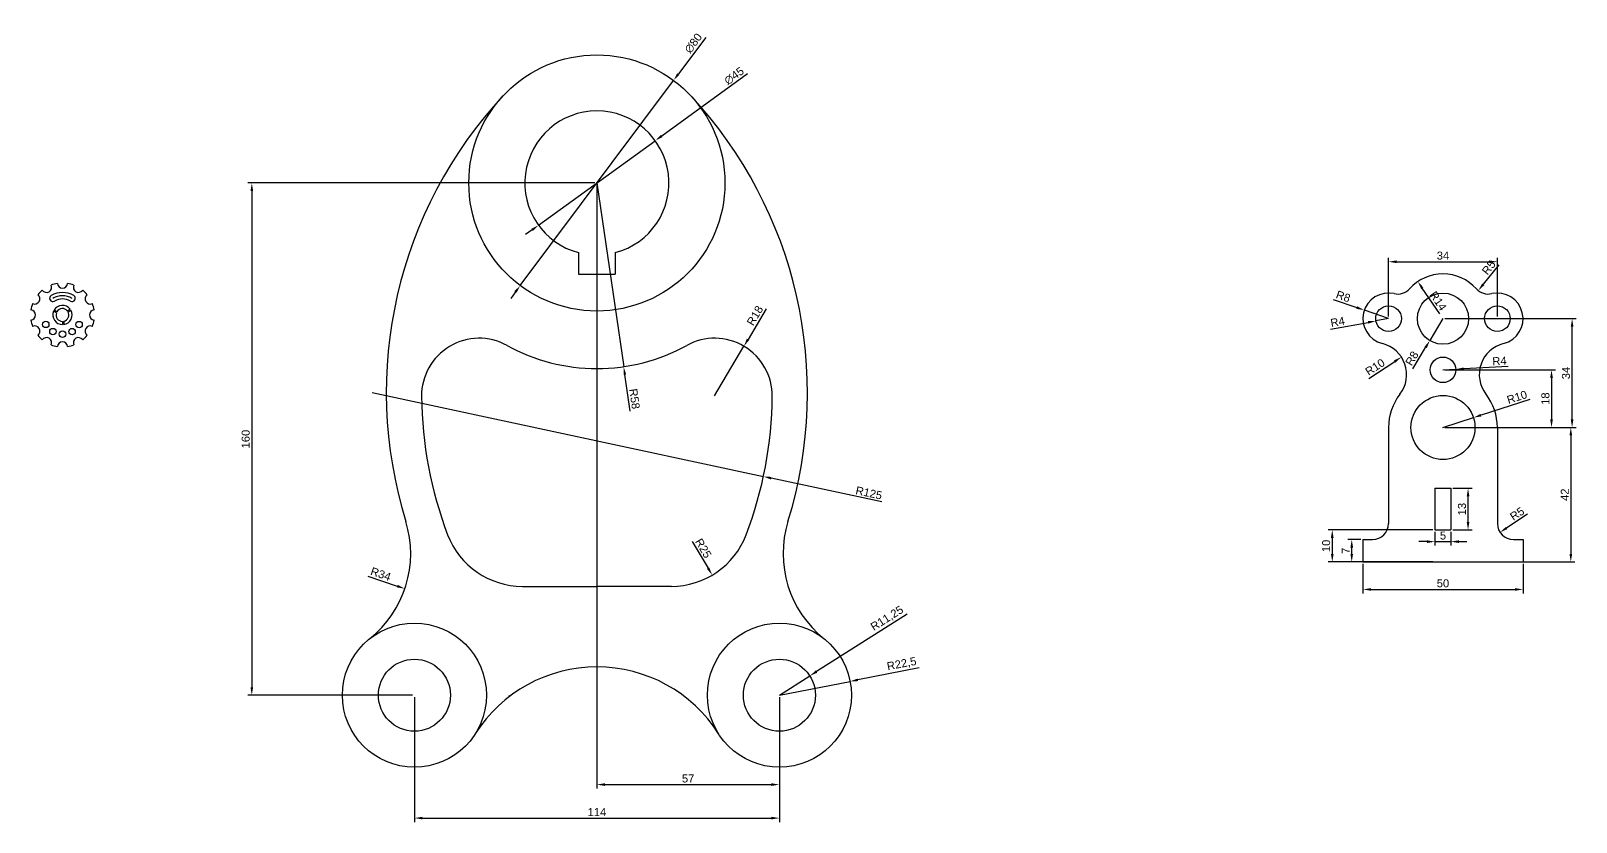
# Model space of a CAD drawing. Header units: millimetres. Extents: x 3066 to 3968, y 1986 to 2233.
# Drawn here: x 3066 to 3548.6, y 1985.7 to 2232.9 of the extents above; entities that cross this region are included whole.
import ezdxf

# ---------------------------------------------------------------- set-up
doc = ezdxf.new("R2010")
doc.units = ezdxf.units.MM
doc.linetypes.add('ACAD_ISO02W100', pattern=[15, 12, -3])
doc.styles.get("Standard").update_dxf_attribs({"font": 'arial.ttf'})
doc.dimstyles.new('ISO-25', dxfattribs={"dimtxt": 2.5, "dimasz": 2.5, "dimexe": 1.25, "dimexo": 0.625, "dimtad": 1, "dimtxsty": 'Standard', "dimcen": 2.5, "dimadec": 0, "dimazin": 0, "dimtfac": 1, "dimtmove": 0, "dimatfit": 3, "dimfxl": 1, "dimarcsym": 0})

# ---------------------------------------------------------------- blocks, each defined once
blk = doc.blocks.new('*D1')
at = {"color": 0, "lineweight": -2, "transparency": 16777216}
for p, q in [((3289.84, 2219.42), (3263.01, 2200.02)), ((3224.52, 2172.18), (3260.98, 2198.55)), ((3222.5, 2170.72), (3220.47, 2169.25))]:
    blk.add_line(p, q, dxfattribs=at)
at = {"color": 0, "transparency": 16777216}
for points in [[(3262.77, 2200.36), (3263.25, 2199.68), (3260.98, 2198.55)], [(3222.25, 2171.05), (3222.74, 2170.38), (3224.52, 2172.18)]]:
    blk.add_solid(points, dxfattribs=at)
at = {"layer": 'Defpoints', "color": 0, "transparency": 16777216}
for p in [(3260.98, 2198.55), (3224.52, 2172.18)]:
    blk.add_point(p, dxfattribs=at)
at = {"color": 0, "transparency": 16777216, "insert": (3285.61, 2218.8), "char_height": 2.5, "attachment_point": 5, "rotation": 35.8778}
blk.add_mtext('∅45', dxfattribs=at)
blk = doc.blocks.new('*D2')
at = {"color": 0, "lineweight": -2, "transparency": 16777216}
for p, q in [((3276.73, 2230.84), (3268.19, 2219.42)), ((3218.81, 2153.32), (3266.69, 2217.41)), ((3217.32, 2151.32), (3215.82, 2149.32))]:
    blk.add_line(p, q, dxfattribs=at)
at = {"color": 0, "transparency": 16777216}
for points in [[(3267.86, 2219.66), (3268.52, 2219.17), (3266.69, 2217.41)], [(3216.98, 2151.57), (3217.65, 2151.07), (3218.81, 2153.32)]]:
    blk.add_solid(points, dxfattribs=at)
at = {"layer": 'Defpoints', "color": 0, "transparency": 16777216}
for p in [(3266.69, 2217.41), (3218.81, 2153.32)]:
    blk.add_point(p, dxfattribs=at)
at = {"color": 0, "transparency": 16777216, "insert": (3272.89, 2229), "char_height": 2.5, "attachment_point": 5, "rotation": 53.2362}
blk.add_mtext('∅80', dxfattribs=at)
blk = doc.blocks.new('*D3')
at = {"color": 0, "lineweight": -2, "transparency": 16777216}
for p, q in [((3295.6, 2146.09), (3289.95, 2136.51)), ((3279.53, 2118.86), (3288.68, 2134.36))]:
    blk.add_line(p, q, dxfattribs=at)
at = {"color": 0, "transparency": 16777216}
blk.add_solid([(3289.59, 2136.72), (3290.31, 2136.3), (3288.68, 2134.36)], dxfattribs=at)
at = {"layer": 'Defpoints', "color": 0, "transparency": 16777216}
for p in [(3288.68, 2134.36), (3279.53, 2118.86)]:
    blk.add_point(p, dxfattribs=at)
at = {"color": 0, "transparency": 16777216, "insert": (3292.12, 2143.94), "char_height": 2.5, "attachment_point": 5, "rotation": 59.4496}
blk.add_mtext('R18', dxfattribs=at)
blk = doc.blocks.new('*D4')
at = {"color": 0, "lineweight": -2, "transparency": 16777216}
for p, q in [((3242.75, 2185.37), (3251.12, 2127.97)), ((3253.14, 2114.1), (3251.48, 2125.5))]:
    blk.add_line(p, q, dxfattribs=at)
at = {"color": 0, "transparency": 16777216}
blk.add_solid([(3251.89, 2125.56), (3251.06, 2125.44), (3251.12, 2127.97)], dxfattribs=at)
at = {"layer": 'Defpoints', "color": 0, "transparency": 16777216}
for p in [(3242.75, 2185.37), (3251.12, 2127.97)]:
    blk.add_point(p, dxfattribs=at)
at = {"color": 0, "transparency": 16777216, "insert": (3254.5, 2117.95), "char_height": 2.5, "attachment_point": 5, "rotation": 278.2908}
blk.add_mtext('R58', dxfattribs=at)
blk = doc.blocks.new('*D5')
at = {"color": 0, "lineweight": -2, "transparency": 16777216}
for p, q in [((3172.53, 2119.91), (3294.75, 2093.67)), ((3331.8, 2085.72), (3297.19, 2093.15))]:
    blk.add_line(p, q, dxfattribs=at)
at = {"color": 0, "transparency": 16777216}
blk.add_solid([(3297.28, 2093.55), (3297.11, 2092.74), (3294.75, 2093.67)], dxfattribs=at)
at = {"layer": 'Defpoints', "color": 0, "transparency": 16777216}
for p in [(3172.53, 2119.91), (3294.75, 2093.67)]:
    blk.add_point(p, dxfattribs=at)
at = {"color": 0, "transparency": 16777216, "insert": (3327.71, 2088.54), "char_height": 2.5, "attachment_point": 5, "rotation": 347.8849}
blk.add_mtext('R125', dxfattribs=at)
blk = doc.blocks.new('*D6')
at = {"color": 0, "lineweight": -2, "transparency": 16777216}
blk.add_line((3272.52, 2073.4), (3277.49, 2065.02), dxfattribs=at)
at = {"color": 0, "transparency": 16777216}
blk.add_solid([(3277.85, 2065.23), (3277.14, 2064.81), (3278.77, 2062.87)], dxfattribs=at)
at = {"layer": 'Defpoints', "color": 0, "transparency": 16777216}
for p in [(3266.01, 2084.37), (3278.77, 2062.87)]:
    blk.add_point(p, dxfattribs=at)
at = {"color": 0, "transparency": 16777216, "insert": (3276, 2071.26), "char_height": 2.5, "attachment_point": 5, "rotation": 300.7029}
blk.add_mtext('R25', dxfattribs=at)
blk = doc.blocks.new('*D7')
at = {"color": 0, "lineweight": -2, "transparency": 16777216}
for p, q in [((3339.7, 2050.71), (3311.36, 2032.73)), ((3299.75, 2025.37), (3309.25, 2031.39))]:
    blk.add_line(p, q, dxfattribs=at)
at = {"color": 0, "transparency": 16777216}
blk.add_solid([(3311.14, 2033.09), (3311.59, 2032.38), (3309.25, 2031.39)], dxfattribs=at)
at = {"layer": 'Defpoints', "color": 0, "transparency": 16777216}
for p in [(3309.25, 2031.39), (3299.75, 2025.37)]:
    blk.add_point(p, dxfattribs=at)
at = {"color": 0, "transparency": 16777216, "insert": (3333.45, 2049.27), "char_height": 2.5, "attachment_point": 5, "rotation": 32.3915}
blk.add_mtext('R11,25', dxfattribs=at)
blk = doc.blocks.new('*D8')
at = {"color": 0, "lineweight": -2, "transparency": 16777216}
for p, q in [((3343.37, 2033.9), (3324.29, 2030.17)), ((3299.75, 2025.37), (3321.84, 2029.69))]:
    blk.add_line(p, q, dxfattribs=at)
at = {"color": 0, "transparency": 16777216}
blk.add_solid([(3324.21, 2030.57), (3324.37, 2029.76), (3321.84, 2029.69)], dxfattribs=at)
at = {"layer": 'Defpoints', "color": 0, "transparency": 16777216}
for p in [(3321.84, 2029.69), (3299.75, 2025.37)]:
    blk.add_point(p, dxfattribs=at)
at = {"color": 0, "transparency": 16777216, "insert": (3337.98, 2035.01), "char_height": 2.5, "attachment_point": 5, "rotation": 11.0628}
blk.add_mtext('R22,5', dxfattribs=at)
blk = doc.blocks.new('*D9')
at = {"color": 0, "lineweight": -2, "transparency": 16777216}
for p, q in [((3242.75, 2184.74), (3242.75, 1996.19)), ((3299.75, 2024.74), (3299.75, 1996.19)), ((3245.25, 1997.44), (3297.25, 1997.44))]:
    blk.add_line(p, q, dxfattribs=at)
at = {"color": 0, "transparency": 16777216}
for points in [[(3245.25, 1997.86), (3245.25, 1997.03), (3242.75, 1997.44)], [(3297.25, 1997.86), (3297.25, 1997.03), (3299.75, 1997.44)]]:
    blk.add_solid(points, dxfattribs=at)
at = {"layer": 'Defpoints', "color": 0, "transparency": 16777216}
for p in [(3242.75, 2185.37), (3299.75, 2025.37), (3299.75, 1997.44)]:
    blk.add_point(p, dxfattribs=at)
at = {"color": 0, "transparency": 16777216, "insert": (3271.25, 1999.34), "char_height": 2.5, "attachment_point": 5}
blk.add_mtext('57', dxfattribs=at)
blk = doc.blocks.new('*D10')
at = {"color": 0, "lineweight": -2, "transparency": 16777216}
for p, q in [((3185.75, 2024.74), (3185.75, 1985.73)), ((3299.75, 2024.74), (3299.75, 1985.73)), ((3188.25, 1986.98), (3297.25, 1986.98))]:
    blk.add_line(p, q, dxfattribs=at)
at = {"color": 0, "transparency": 16777216}
for points in [[(3188.25, 1987.39), (3188.25, 1986.56), (3185.75, 1986.98)], [(3297.25, 1987.39), (3297.25, 1986.56), (3299.75, 1986.98)]]:
    blk.add_solid(points, dxfattribs=at)
at = {"layer": 'Defpoints', "color": 0, "transparency": 16777216}
for p in [(3185.75, 2025.37), (3299.75, 2025.37), (3299.75, 1986.98)]:
    blk.add_point(p, dxfattribs=at)
at = {"color": 0, "transparency": 16777216, "insert": (3242.75, 1988.86), "char_height": 2.5, "attachment_point": 5}
blk.add_mtext('114', dxfattribs=at)
blk = doc.blocks.new('*D11')
at = {"color": 0, "lineweight": -2, "transparency": 16777216}
for p, q in [((3242.13, 2185.37), (3133.72, 2185.37)), ((3134.97, 2182.87), (3134.97, 2027.87)), ((3185.13, 2025.37), (3133.72, 2025.37))]:
    blk.add_line(p, q, dxfattribs=at)
at = {"color": 0, "transparency": 16777216}
for points in [[(3134.55, 2182.87), (3135.38, 2182.87), (3134.97, 2185.37)], [(3134.55, 2027.87), (3135.38, 2027.87), (3134.97, 2025.37)]]:
    blk.add_solid(points, dxfattribs=at)
at = {"layer": 'Defpoints', "color": 0, "transparency": 16777216}
for p in [(3242.75, 2185.37), (3134.97, 2025.37), (3185.75, 2025.37)]:
    blk.add_point(p, dxfattribs=at)
at = {"color": 0, "transparency": 16777216, "insert": (3133.06, 2105.37), "char_height": 2.5, "attachment_point": 5, "rotation": 90}
blk.add_mtext('160', dxfattribs=at)
blk = doc.blocks.new('*D12')
at = {"color": 0, "lineweight": -2, "transparency": 16777216}
blk.add_line((3171.21, 2062.57), (3180.41, 2059.43), dxfattribs=at)
at = {"color": 0, "transparency": 16777216}
blk.add_solid([(3180.54, 2059.83), (3180.27, 2059.04), (3182.77, 2058.63)], dxfattribs=at)
at = {"layer": 'Defpoints', "color": 0, "transparency": 16777216}
for p in [(3150.59, 2069.59), (3182.77, 2058.63)]:
    blk.add_point(p, dxfattribs=at)
at = {"color": 0, "transparency": 16777216, "insert": (3175.24, 2063.2), "char_height": 2.5, "attachment_point": 5, "rotation": 341.1868}
blk.add_mtext('R34', dxfattribs=at)
blk = doc.blocks.new('*D13')
at = {"color": 0, "lineweight": -2, "transparency": 16777216}
for p, q in [((3490.02, 2143.61), (3490.02, 2162.01)), ((3492.52, 2160.76), (3521.52, 2160.76)), ((3524.02, 2143.61), (3524.02, 2162.01))]:
    blk.add_line(p, q, dxfattribs=at)
at = {"color": 0, "transparency": 16777216}
for points in [[(3492.52, 2161.18), (3492.52, 2160.34), (3490.02, 2160.76)], [(3521.52, 2161.18), (3521.52, 2160.34), (3524.02, 2160.76)]]:
    blk.add_solid(points, dxfattribs=at)
at = {"layer": 'Defpoints', "color": 0, "transparency": 16777216}
for p in [(3524.02, 2160.76), (3490.02, 2142.99), (3524.02, 2142.99)]:
    blk.add_point(p, dxfattribs=at)
at = {"color": 0, "transparency": 16777216, "insert": (3507.02, 2162.66), "char_height": 2.5, "attachment_point": 5}
blk.add_mtext('34', dxfattribs=at)
blk = doc.blocks.new('*D14')
at = {"color": 0, "lineweight": -2, "transparency": 16777216}
blk.add_line((3524.46, 2159.82), (3519.61, 2153.71), dxfattribs=at)
at = {"color": 0, "transparency": 16777216}
blk.add_solid([(3519.29, 2153.97), (3519.94, 2153.45), (3518.06, 2151.76)], dxfattribs=at)
at = {"layer": 'Defpoints', "color": 0, "transparency": 16777216}
for p in [(3521.17, 2155.67), (3518.06, 2151.76)]:
    blk.add_point(p, dxfattribs=at)
at = {"color": 0, "transparency": 16777216, "insert": (3521.33, 2158.93), "char_height": 2.5, "attachment_point": 5, "rotation": 51.5284}
blk.add_mtext('R5', dxfattribs=at)
blk = doc.blocks.new('*D15')
at = {"color": 0, "lineweight": -2, "transparency": 16777216}
for p, q in [((3507.02, 2142.99), (3502.9, 2136.13)), ((3497.6, 2127.32), (3501.61, 2133.99))]:
    blk.add_line(p, q, dxfattribs=at)
at = {"color": 0, "transparency": 16777216}
blk.add_solid([(3501.25, 2134.2), (3501.97, 2133.77), (3502.9, 2136.13)], dxfattribs=at)
at = {"layer": 'Defpoints', "color": 0, "transparency": 16777216}
for p in [(3507.02, 2142.99), (3502.9, 2136.13)]:
    blk.add_point(p, dxfattribs=at)
at = {"color": 0, "transparency": 16777216, "insert": (3497.33, 2130.56), "char_height": 2.5, "attachment_point": 5, "rotation": 58.986}
blk.add_mtext('R8', dxfattribs=at)
blk = doc.blocks.new('*D16')
at = {"color": 0, "lineweight": -2, "transparency": 16777216}
blk.add_line((3506.02, 2144.47), (3500.56, 2152.5), dxfattribs=at)
at = {"color": 0, "transparency": 16777216}
blk.add_solid([(3500.9, 2152.73), (3500.21, 2152.27), (3499.15, 2154.57)], dxfattribs=at)
at = {"layer": 'Defpoints', "color": 0, "transparency": 16777216}
for p in [(3499.15, 2154.57), (3507.02, 2142.99)]:
    blk.add_point(p, dxfattribs=at)
at = {"color": 0, "transparency": 16777216, "insert": (3505.54, 2148.51), "char_height": 2.5, "attachment_point": 5, "rotation": 304.1897}
blk.add_mtext('R14', dxfattribs=at)
blk = doc.blocks.new('*D17')
at = {"color": 0, "lineweight": -2, "transparency": 16777216}
for p, q in [((3490.02, 2142.99), (3486.09, 2142.27)), ((3471.85, 2139.67), (3483.63, 2141.82))]:
    blk.add_line(p, q, dxfattribs=at)
at = {"color": 0, "transparency": 16777216}
blk.add_solid([(3483.55, 2142.23), (3483.7, 2141.41), (3486.09, 2142.27)], dxfattribs=at)
at = {"layer": 'Defpoints', "color": 0, "transparency": 16777216}
for p in [(3490.02, 2142.99), (3486.09, 2142.27)]:
    blk.add_point(p, dxfattribs=at)
at = {"color": 0, "transparency": 16777216, "insert": (3474.11, 2141.99), "char_height": 2.5, "attachment_point": 5, "rotation": 10.3562}
blk.add_mtext('R4', dxfattribs=at)
blk = doc.blocks.new('*D18')
at = {"color": 0, "lineweight": -2, "transparency": 16777216}
for p, q in [((3472.75, 2149.01), (3480.1, 2146.44)), ((3490.02, 2142.99), (3482.47, 2145.62))]:
    blk.add_line(p, q, dxfattribs=at)
at = {"color": 0, "transparency": 16777216}
blk.add_solid([(3480.24, 2146.84), (3479.97, 2146.05), (3482.47, 2145.62)], dxfattribs=at)
at = {"layer": 'Defpoints', "color": 0, "transparency": 16777216}
for p in [(3482.47, 2145.62), (3490.02, 2142.99)]:
    blk.add_point(p, dxfattribs=at)
at = {"color": 0, "transparency": 16777216, "insert": (3475.87, 2149.93), "char_height": 2.5, "attachment_point": 5, "rotation": 340.7879}
blk.add_mtext('R8', dxfattribs=at)
blk = doc.blocks.new('*D19')
at = {"color": 0, "lineweight": -2, "transparency": 16777216}
for p, q in [((3507.02, 2126.99), (3511.01, 2127.19)), ((3527.4, 2128.02), (3513.51, 2127.32))]:
    blk.add_line(p, q, dxfattribs=at)
at = {"color": 0, "transparency": 16777216}
blk.add_solid([(3513.49, 2127.73), (3513.53, 2126.9), (3511.01, 2127.19)], dxfattribs=at)
at = {"layer": 'Defpoints', "color": 0, "transparency": 16777216}
for p in [(3507.02, 2126.99), (3511.01, 2127.19)]:
    blk.add_point(p, dxfattribs=at)
at = {"color": 0, "transparency": 16777216, "insert": (3524.67, 2129.76), "char_height": 2.5, "attachment_point": 5, "rotation": 2.8969}
blk.add_mtext('R4', dxfattribs=at)
blk = doc.blocks.new('*D20')
at = {"color": 0, "lineweight": -2, "transparency": 16777216}
for p, q in [((3534.16, 2117.77), (3518.91, 2112.84)), ((3507.02, 2108.99), (3516.53, 2112.07))]:
    blk.add_line(p, q, dxfattribs=at)
at = {"color": 0, "transparency": 16777216}
blk.add_solid([(3518.78, 2113.23), (3519.04, 2112.44), (3516.53, 2112.07)], dxfattribs=at)
at = {"layer": 'Defpoints', "color": 0, "transparency": 16777216}
for p in [(3516.53, 2112.07), (3507.02, 2108.99)]:
    blk.add_point(p, dxfattribs=at)
at = {"color": 0, "transparency": 16777216, "insert": (3530.14, 2118.47), "char_height": 2.5, "attachment_point": 5, "rotation": 17.9331}
blk.add_mtext('R10', dxfattribs=at)
blk = doc.blocks.new('*D21')
at = {"color": 0, "lineweight": -2, "transparency": 16777216}
blk.add_line((3483.82, 2124.31), (3491.95, 2129.62), dxfattribs=at)
at = {"color": 0, "transparency": 16777216}
blk.add_solid([(3491.73, 2129.97), (3492.18, 2129.27), (3494.05, 2130.99)], dxfattribs=at)
at = {"layer": 'Defpoints', "color": 0, "transparency": 16777216}
for p in [(3494.05, 2130.99), (3485.67, 2125.52)]:
    blk.add_point(p, dxfattribs=at)
at = {"color": 0, "transparency": 16777216, "insert": (3485.8, 2127.87), "char_height": 2.5, "attachment_point": 5, "rotation": 33.1296}
blk.add_mtext('R10', dxfattribs=at)
blk = doc.blocks.new('*D22')
at = {"color": 0, "lineweight": -2, "transparency": 16777216}
for p, q in [((3507.64, 2126.99), (3542.18, 2126.99)), ((3540.93, 2124.49), (3540.93, 2111.49)), ((3507.64, 2108.99), (3542.18, 2108.99))]:
    blk.add_line(p, q, dxfattribs=at)
at = {"color": 0, "transparency": 16777216}
for points in [[(3540.52, 2124.49), (3541.35, 2124.49), (3540.93, 2126.99)], [(3540.52, 2111.49), (3541.35, 2111.49), (3540.93, 2108.99)]]:
    blk.add_solid(points, dxfattribs=at)
at = {"layer": 'Defpoints', "color": 0, "transparency": 16777216}
for p in [(3507.02, 2126.99), (3507.02, 2108.99), (3540.93, 2108.99)]:
    blk.add_point(p, dxfattribs=at)
at = {"color": 0, "transparency": 16777216, "insert": (3539.03, 2117.99), "char_height": 2.5, "attachment_point": 5, "rotation": 90}
blk.add_mtext('18', dxfattribs=at)
blk = doc.blocks.new('*D23')
at = {"color": 0, "lineweight": -2, "transparency": 16777216}
for p, q in [((3507.64, 2142.99), (3548.6, 2142.99)), ((3547.35, 2111.49), (3547.35, 2140.49)), ((3507.64, 2108.99), (3548.6, 2108.99))]:
    blk.add_line(p, q, dxfattribs=at)
at = {"color": 0, "transparency": 16777216}
for points in [[(3546.94, 2140.49), (3547.77, 2140.49), (3547.35, 2142.99)], [(3546.94, 2111.49), (3547.77, 2111.49), (3547.35, 2108.99)]]:
    blk.add_solid(points, dxfattribs=at)
at = {"layer": 'Defpoints', "color": 0, "transparency": 16777216}
for p in [(3507.02, 2142.99), (3547.35, 2142.99), (3507.02, 2108.99)]:
    blk.add_point(p, dxfattribs=at)
at = {"color": 0, "transparency": 16777216, "insert": (3545.45, 2125.99), "char_height": 2.5, "attachment_point": 5, "rotation": 90}
blk.add_mtext('34', dxfattribs=at)
blk = doc.blocks.new('*D24')
at = {"color": 0, "lineweight": -2, "transparency": 16777216}
for p, q in [((3507.64, 2108.99), (3548.2, 2108.99)), ((3546.95, 2106.49), (3546.95, 2069.49)), ((3507.64, 2066.99), (3548.2, 2066.99))]:
    blk.add_line(p, q, dxfattribs=at)
at = {"color": 0, "transparency": 16777216}
for points in [[(3546.53, 2106.49), (3547.37, 2106.49), (3546.95, 2108.99)], [(3546.53, 2069.49), (3547.37, 2069.49), (3546.95, 2066.99)]]:
    blk.add_solid(points, dxfattribs=at)
at = {"layer": 'Defpoints', "color": 0, "transparency": 16777216}
for p in [(3507.02, 2108.99), (3507.02, 2066.99), (3546.95, 2066.99)]:
    blk.add_point(p, dxfattribs=at)
at = {"color": 0, "transparency": 16777216, "insert": (3545.07, 2087.99), "char_height": 2.5, "attachment_point": 5, "rotation": 90}
blk.add_mtext('42', dxfattribs=at)
blk = doc.blocks.new('*D25')
at = {"color": 0, "lineweight": -2, "transparency": 16777216}
for p, q in [((3504.52, 2076.36), (3504.52, 2072.08)), ((3509.52, 2076.36), (3509.52, 2072.08)), ((3502.02, 2073.33), (3499.52, 2073.33)), ((3504.52, 2073.33), (3509.52, 2073.33)), ((3512.02, 2073.33), (3514.52, 2073.33))]:
    blk.add_line(p, q, dxfattribs=at)
at = {"color": 0, "transparency": 16777216}
for points in [[(3502.02, 2073.75), (3502.02, 2072.91), (3504.52, 2073.33)], [(3512.02, 2073.75), (3512.02, 2072.91), (3509.52, 2073.33)]]:
    blk.add_solid(points, dxfattribs=at)
at = {"layer": 'Defpoints', "color": 0, "transparency": 16777216}
for p in [(3504.52, 2076.99), (3509.52, 2076.99), (3509.52, 2073.33)]:
    blk.add_point(p, dxfattribs=at)
at = {"color": 0, "transparency": 16777216, "insert": (3507.02, 2075.23), "char_height": 2.5, "attachment_point": 5}
blk.add_mtext('5', dxfattribs=at)
blk = doc.blocks.new('*D26')
at = {"color": 0, "lineweight": -2, "transparency": 16777216}
for p, q in [((3510.14, 2089.99), (3516.11, 2089.99)), ((3514.86, 2079.49), (3514.86, 2087.49)), ((3510.14, 2076.99), (3516.11, 2076.99))]:
    blk.add_line(p, q, dxfattribs=at)
at = {"color": 0, "transparency": 16777216}
for points in [[(3514.44, 2087.49), (3515.27, 2087.49), (3514.86, 2089.99)], [(3514.44, 2079.49), (3515.27, 2079.49), (3514.86, 2076.99)]]:
    blk.add_solid(points, dxfattribs=at)
at = {"layer": 'Defpoints', "color": 0, "transparency": 16777216}
for p in [(3509.52, 2089.99), (3514.86, 2089.99), (3509.52, 2076.99)]:
    blk.add_point(p, dxfattribs=at)
at = {"color": 0, "transparency": 16777216, "insert": (3512.96, 2083.49), "char_height": 2.5, "attachment_point": 5, "rotation": 90}
blk.add_mtext('13', dxfattribs=at)
blk = doc.blocks.new('*D27')
at = {"color": 0, "lineweight": -2, "transparency": 16777216}
for p, q in [((3503.89, 2076.99), (3471.19, 2076.99)), ((3472.44, 2074.49), (3472.44, 2069.49)), ((3503.89, 2066.99), (3471.19, 2066.99))]:
    blk.add_line(p, q, dxfattribs=at)
at = {"color": 0, "transparency": 16777216}
for points in [[(3472.02, 2074.49), (3472.86, 2074.49), (3472.44, 2076.99)], [(3472.02, 2069.49), (3472.86, 2069.49), (3472.44, 2066.99)]]:
    blk.add_solid(points, dxfattribs=at)
at = {"layer": 'Defpoints', "color": 0, "transparency": 16777216}
for p in [(3504.52, 2076.99), (3472.44, 2066.99), (3504.52, 2066.99)]:
    blk.add_point(p, dxfattribs=at)
at = {"color": 0, "transparency": 16777216, "insert": (3470.54, 2071.99), "char_height": 2.5, "attachment_point": 5, "rotation": 90}
blk.add_mtext('10', dxfattribs=at)
blk = doc.blocks.new('*D28')
at = {"color": 0, "lineweight": -2, "transparency": 16777216}
for p, q in [((3481.39, 2073.99), (3477.27, 2073.99)), ((3478.52, 2069.49), (3478.52, 2071.49)), ((3481.39, 2066.99), (3477.27, 2066.99))]:
    blk.add_line(p, q, dxfattribs=at)
at = {"color": 0, "transparency": 16777216}
for points in [[(3478.11, 2071.49), (3478.94, 2071.49), (3478.52, 2073.99)], [(3478.11, 2069.49), (3478.94, 2069.49), (3478.52, 2066.99)]]:
    blk.add_solid(points, dxfattribs=at)
at = {"layer": 'Defpoints', "color": 0, "transparency": 16777216}
for p in [(3478.52, 2073.99), (3482.02, 2073.99), (3482.02, 2066.99)]:
    blk.add_point(p, dxfattribs=at)
at = {"color": 0, "transparency": 16777216, "insert": (3476.65, 2070.49), "char_height": 2.5, "attachment_point": 5, "rotation": 90}
blk.add_mtext('7', dxfattribs=at)
blk = doc.blocks.new('*D29')
at = {"color": 0, "lineweight": -2, "transparency": 16777216}
for p, q in [((3482.02, 2066.36), (3482.02, 2057.15)), ((3532.02, 2066.36), (3532.02, 2057.15)), ((3484.52, 2058.4), (3529.52, 2058.4))]:
    blk.add_line(p, q, dxfattribs=at)
at = {"color": 0, "transparency": 16777216}
for points in [[(3484.52, 2058.82), (3484.52, 2057.99), (3482.02, 2058.4)], [(3529.52, 2058.82), (3529.52, 2057.99), (3532.02, 2058.4)]]:
    blk.add_solid(points, dxfattribs=at)
at = {"layer": 'Defpoints', "color": 0, "transparency": 16777216}
for p in [(3482.02, 2066.99), (3532.02, 2066.99), (3532.02, 2058.4)]:
    blk.add_point(p, dxfattribs=at)
at = {"color": 0, "transparency": 16777216, "insert": (3507.02, 2060.3), "char_height": 2.5, "attachment_point": 5}
blk.add_mtext('50', dxfattribs=at)
blk = doc.blocks.new('*D30')
at = {"color": 0, "lineweight": -2, "transparency": 16777216}
blk.add_line((3533.45, 2081.9), (3526.93, 2077.61), dxfattribs=at)
at = {"color": 0, "transparency": 16777216}
blk.add_solid([(3526.7, 2077.96), (3527.16, 2077.27), (3524.84, 2076.24)], dxfattribs=at)
at = {"layer": 'Defpoints', "color": 0, "transparency": 16777216}
for p in [(3524.84, 2076.24), (3529.02, 2078.99)]:
    blk.add_point(p, dxfattribs=at)
at = {"color": 0, "transparency": 16777216, "insert": (3530.19, 2082.03), "char_height": 2.5, "attachment_point": 5, "rotation": 33.368}
blk.add_mtext('R5', dxfattribs=at)

msp = doc.modelspace()

# ---------------------------------------------------------------- linework, layer by layer
for p, q in [((3237.003, 2163.615), (3237.003, 2156.868)), ((3248.503, 2163.615), (3248.503, 2156.868)), ((3237.003, 2156.868), (3248.503, 2156.868)), ((3073.935, 2144.764), (3073.051, 2145.274)), ((3074.096, 2145.143), (3073.235, 2145.645)), ((3077.317, 2145.456), (3078.201, 2145.966)), ((3077.565, 2145.127), (3078.431, 2145.622)), ((3075.817, 2142.13), (3075.812, 2141.133)), ((3076.226, 2142.18), (3076.226, 2141.16)), ((3490.02, 2108.988), (3490.02, 2078.988)), ((3524.02, 2108.988), (3524.02, 2078.988)), ((3504.52, 2089.988), (3509.52, 2089.988)), ((3504.52, 2089.988), (3504.52, 2076.988)), ((3509.52, 2089.988), (3509.52, 2076.988)), ((3504.52, 2076.988), (3509.52, 2076.988)), ((3482.02, 2073.988), (3485.02, 2073.988)), ((3482.02, 2073.988), (3482.02, 2066.988)), ((3529.02, 2073.988), (3532.02, 2073.988)), ((3532.02, 2073.988), (3532.02, 2066.988)), ((3482.02, 2066.988), (3532.02, 2066.988)), ((3219.5, 2059.368), (3242.753, 2059.368)), ((3266.006, 2059.368), (3242.753, 2059.368))]:
    msp.add_line(p, q)
for centre, radius in [((3242.753, 2185.368), 40), ((3507.02, 2142.988), 8), ((3490.02, 2142.988), 4), ((3524.02, 2142.988), 4), ((3070.61, 2141.168), 1), ((3072.836, 2138.947), 1), ((3075.826, 2138.133), 1), ((3078.825, 2138.937), 1), ((3081.026, 2141.141), 1), ((3507.02, 2126.988), 4), ((3507.02, 2108.988), 10), ((3185.753, 2025.368), 22.5), ((3299.753, 2025.368), 22.5), ((3185.753, 2025.368), 11.25), ((3299.753, 2025.368), 11.25)]:
    msp.add_circle(centre, radius)
for centre, radius, start, end in [((3312.973, 2119.906), 136, 137.00824, 197.21563), ((3172.534, 2119.906), 136, 342.78437, 42.99176), ((3242.753, 2185.368), 22.5, 284.80651, 255.19349), ((3070.83, 2152.786), 1.6, 214.58857, 25.41143), ((3075.826, 2144.133), 9.991, 99.18543, 110.81457), ((3075.826, 2154.124), 1.6, 184.58857, 355.41143), ((3075.826, 2144.133), 9.991, 69.18543, 80.81457), ((3080.821, 2152.786), 1.6, 154.58857, 325.41143), ((3507.02, 2142.988), 14, 41.87679, 138.12321), ((3067.174, 2149.129), 1.6, 244.58857, 55.41143), ((3075.826, 2144.133), 9.991, 129.18543, 140.81457), ((3072.812, 2149.321), 1, 120.15739, 300.15739), ((3075.826, 2144.133), 7, 59.84261, 120.15739), ((3075.826, 2144.133), 5, 59.84261, 120.15739), ((3078.84, 2149.321), 1, 239.84261, 59.84261), ((3075.826, 2144.133), 9.991, 39.18543, 50.81457), ((3084.478, 2149.129), 1.6, 124.58857, 295.41143), ((3490.02, 2142.988), 8, 77.32286, 256.02668), ((3492.873, 2155.671), 5, 257.32286, 318.12321), ((3521.167, 2155.671), 5, 221.87679, 282.67714), ((3524.02, 2142.988), 8, 283.97332, 102.67714), ((3075.826, 2144.133), 9.991, 159.18543, 170.81457), ((3065.835, 2144.133), 1.6, 274.58857, 85.41143), ((3075.826, 2144.133), 3, 157.66226, 269.73698), ((3075.826, 2144.133), 3, 37.66226, 149.73698), ((3075.832, 2144.13), 2, 161.53696, 269.57348), ((3075.82, 2144.13), 2, 41.53696, 149.57348), ((3075.826, 2144.133), 3, 277.66226, 29.73698), ((3075.826, 2144.14), 2, 281.53696, 29.57348), ((3085.817, 2144.133), 1.6, 94.58857, 265.41143), ((3075.826, 2144.133), 9.991, 9.18543, 20.81457), ((3075.826, 2144.133), 9.991, 189.18543, 200.81457), ((3067.174, 2139.138), 1.6, 304.58857, 115.41143), ((3084.478, 2139.138), 1.6, 64.58857, 235.41143), ((3075.826, 2144.133), 9.991, 339.18543, 350.81457), ((3075.826, 2144.133), 9.991, 219.18543, 230.81457), ((3070.83, 2135.481), 1.6, 334.58857, 145.41143), ((3075.826, 2144.133), 9.991, 249.18543, 260.81457), ((3075.826, 2134.143), 1.6, 4.58857, 175.41143), ((3075.826, 2144.133), 9.991, 279.18543, 290.81457), ((3080.821, 2135.481), 1.6, 34.58857, 205.41143), ((3075.826, 2144.133), 9.991, 309.18543, 320.81457), ((3205.978, 2118.858), 18, 61.06035, 180.56125), ((3242.753, 2185.368), 58, 241.06035, 270), ((3242.753, 2185.368), 58, 270, 298.93965), ((3279.529, 2118.858), 18, 359.43875, 118.93965), ((3485.673, 2125.521), 10, 322.24253, 76.02668), ((3528.366, 2125.521), 10, 103.97332, 217.75747), ((3507.02, 2108.988), 17, 142.24253, 180), ((3507.02, 2108.988), 17, 0, 37.75747), ((3312.973, 2119.906), 125, 180.56125, 200.81689), ((3172.534, 2119.906), 125, 339.18311, 359.43875), ((3150.589, 2069.592), 34, 308.48984, 17.21563), ((3219.5, 2084.368), 25, 200.81689, 270), ((3266.006, 2084.368), 25, 270, 339.18311), ((3334.917, 2069.592), 34, 162.78437, 231.51016), ((3485.02, 2078.988), 5, 270, 0), ((3529.02, 2078.988), 5, 180, 270), ((3242.753, 1989.212), 45, 32.38754, 147.61246), ((3312.973, 2119.906), 136, 224.03791, 224.231)]:
    msp.add_arc(centre, radius, start, end)
at = {"linetype": 'ACAD_ISO02W100'}
msp.add_arc((3075.826, 2144.133), 6, 59.84261, 120.15739, dxfattribs=at)

# ---------------------------------------------------------------- dimensions: what is measured, and where the dimension line sits
for p1, p2, picture, middle in [((3218.813, 2153.324), (3266.694, 2217.413), '*D2', (3274.469, 2227.82)), ((3224.522, 2172.182), (3260.984, 2198.555), '*D1', (3286.77, 2217.205))]:
    dim = msp.add_diameter_dim_2p(p1=p1, p2=p2, dimstyle='ISO-25')
    dim.commit()
    dim.dimension.update_dxf_attribs({"geometry": picture, "text_midpoint": middle, "dimtype": 163})
for base, p1, p2, picture, middle in [((3134.965, 2025.368), (3242.753, 2185.368), (3185.753, 2025.368), '*D11', (3133.064, 2105.368)), ((3547.352, 2142.988), (3507.02, 2108.988), (3507.02, 2142.988), '*D23', (3545.449, 2125.988)), ((3540.932, 2108.988), (3507.02, 2126.988), (3507.02, 2108.988), '*D22', (3539.031, 2117.988)), ((3546.949, 2066.988), (3507.02, 2108.988), (3507.02, 2066.988), '*D24', (3545.069, 2087.988)), ((3514.858, 2089.988), (3509.52, 2076.988), (3509.52, 2089.988), '*D26', (3512.955, 2083.488)), ((3472.438, 2066.988), (3504.52, 2076.988), (3504.52, 2066.988), '*D27', (3470.537, 2071.988)), ((3478.525, 2073.988), (3482.02, 2066.988), (3482.02, 2073.988), '*D28', (3476.65, 2070.488))]:
    dim = msp.add_linear_dim(base=base, p1=p1, p2=p2, angle=90, dimstyle='ISO-25')
    dim.commit()
    dim.dimension.update_dxf_attribs({"geometry": picture, "text_midpoint": middle})
for center, mpoint, picture, middle in [((3242.753, 2185.368), (3251.117, 2127.974), '*D4', (3252.618, 2117.674)), ((3521.167, 2155.671), (3518.056, 2151.757), '*D14', (3522.816, 2157.746)), ((3507.02, 2142.988), (3499.153, 2154.569), '*D16', (3503.989, 2147.449)), ((3279.529, 2118.858), (3288.678, 2134.36), '*D3', (3293.762, 2142.973)), ((3490.02, 2142.988), (3486.085, 2142.269), '*D17', (3474.446, 2140.142)), ((3485.673, 2125.521), (3494.048, 2130.986), '*D21', (3486.84, 2126.282)), ((3507.02, 2126.988), (3511.015, 2127.19), '*D19', (3524.769, 2127.886)), ((3172.534, 2119.906), (3294.75, 2093.672), '*D5', (3327.31, 2086.683)), ((3507.02, 2108.988), (3516.534, 2112.067), '*D20', (3530.73, 2116.661)), ((3266.006, 2084.368), (3278.771, 2062.873), '*D6', (3274.369, 2070.285)), ((3529.02, 2078.988), (3524.844, 2076.238), '*D30', (3531.233, 2080.446)), ((3150.589, 2069.592), (3182.773, 2058.627), '*D12', (3174.626, 2061.403)), ((3299.753, 2025.368), (3309.253, 2031.395), '*D7', (3334.59, 2047.469)), ((3299.753, 2025.368), (3321.835, 2029.686), '*D8', (3338.388, 2032.922))]:
    dim = msp.add_radius_dim(center=center, mpoint=mpoint, dimstyle='ISO-25')
    dim.commit()
    dim.dimension.update_dxf_attribs({"geometry": picture, "text_midpoint": middle, "dimtype": 164})
for base, p1, p2, picture, middle in [((3299.753, 1997.444), (3242.753, 2185.368), (3299.753, 2025.368), '*D9', (3271.253, 1999.341)), ((3524.02, 2160.759), (3490.02, 2142.988), (3524.02, 2142.988), '*D13', (3507.02, 2162.661)), ((3509.52, 2073.33), (3504.52, 2076.988), (3509.52, 2076.988), '*D25', (3507.02, 2075.226)), ((3532.02, 2058.403), (3482.02, 2066.988), (3532.02, 2066.988), '*D29', (3507.02, 2060.305)), ((3299.753, 1986.977), (3185.753, 2025.368), (3299.753, 2025.368), '*D10', (3242.753, 1988.858))]:
    dim = msp.add_linear_dim(base=base, p1=p1, p2=p2, dimstyle='ISO-25')
    dim.commit()
    dim.dimension.update_dxf_attribs({"geometry": picture, "text_midpoint": middle})
for center, mpoint, picture, middle in [((3490.02, 2142.988), (3482.465, 2145.621), '*D18', (3475.874, 2149.931)), ((3507.02, 2142.988), (3502.898, 2136.132), '*D15', (3497.33, 2130.561))]:
    dim = msp.add_radius_dim(center=center, mpoint=mpoint, dimstyle='ISO-25')
    dim.commit()
    dim.dimension.update_dxf_attribs({"geometry": picture, "text_midpoint": middle})

doc.saveas('drawing.dxf')
